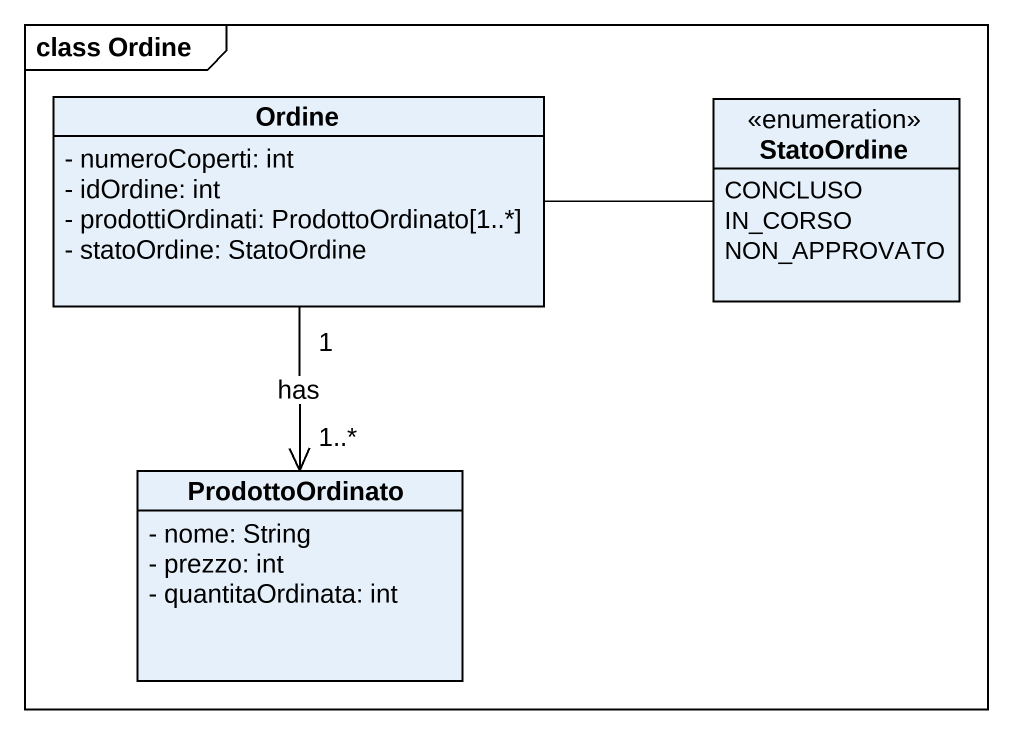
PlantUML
@startuml
mainframe class Ordine
hide circle
hide empty members
skinparam classAttributeIconSize 0
class Ordine {
  - numeroCoperti: int
  - idOrdine: int
  - prodottiOrdinati: ProdottoOrdinato[1..*]
  - statoOrdine: StatoOrdine
}
enum StatoOrdine {
  CONCLUSO
  IN_CORSO
  NON_APPROVATO
}
class ProdottoOrdinato {
  - nome: String
  - prezzo: int
  - quantitaOrdinata: int
}
Ordine -right- StatoOrdine
Ordine "1" --> "1..*" ProdottoOrdinato : has
@enduml
